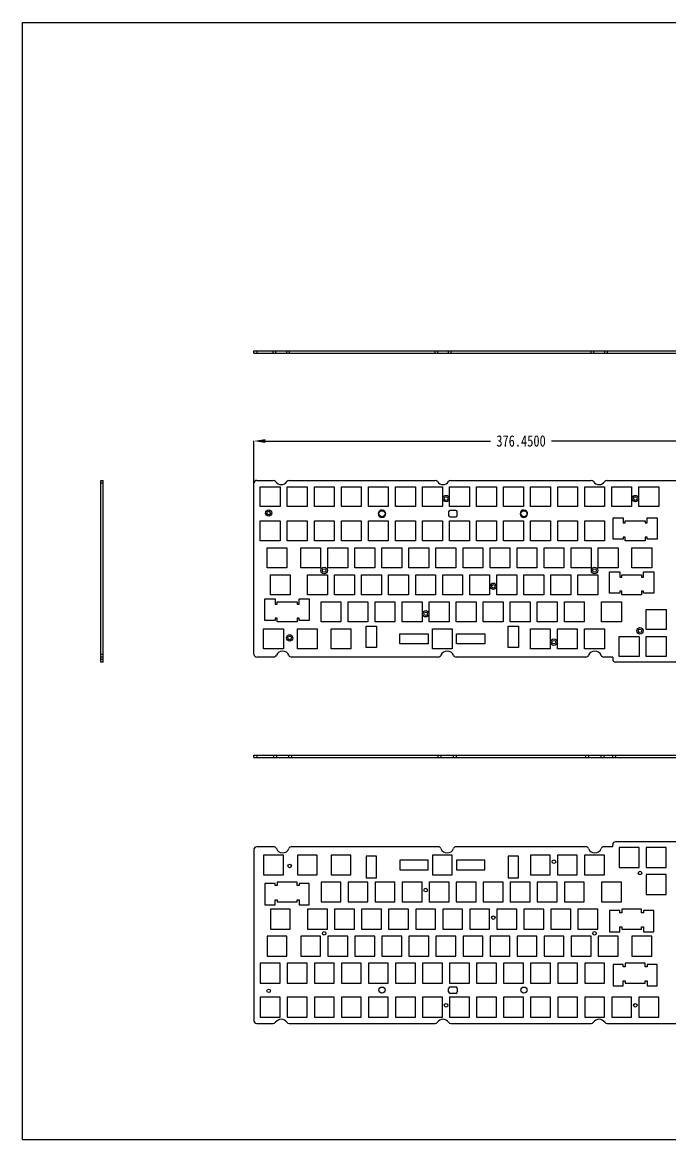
# Model space of a CAD drawing. Header units: inches. Extents: x 0 to 787, y 0 to 787.
# Drawn here: x 0 to 456, y 0 to 787 of the extents above; entities that cross this region are included whole.
import ezdxf

# ---------------------------------------------------------------- set-up
doc = ezdxf.new("R2010")
doc.units = ezdxf.units.IN
doc.header["$LTSCALE"] = 51.326917
doc.header["$MEASUREMENT"] = 0
doc.header["$PDMODE"] = 3
doc.header["$PDSIZE"] = 0.3125
doc.layers.get('0').update_dxf_attribs({"linetype": 'CONTINUOUS'})
doc.layers.get('Defpoints').update_dxf_attribs({"linetype": 'CONTINUOUS'})
doc.styles.get("Standard").update_dxf_attribs({"font": 'txt', "width": 0.8})
doc.dimstyles.get("Standard").update_dxf_attribs({"dimtxt": 0.15625, "dimasz": 0.1875, "dimexe": 0.125, "dimexo": 0.0625, "dimgap": 0.09, "dimtad": 0, "dimtih": 1, "dimtoh": 1, "dimzin": 4, "dimdsep": 46, "dimtxsty": 'Standard', "dimblk": '_FILLED', "dimblk1": '_FILLED', "dimblk2": '_FILLED', "dimcen": 0.09, "dimazin": 1, "dimtp": 0.01, "dimtm": 0.01, "dimtfac": 1, "dimtofl": 0, "dimtmove": 0, "dimatfit": 3, "dimldrblk": '_FILLED', "dimfxl": 1, "dimtolj": 1, "dimtzin": 4, "dimarcsym": 0})

# ---------------------------------------------------------------- blocks, each defined once
blk = doc.blocks.new('_FILLED')
at = {"color": 0, "linetype": 'ByBlock'}
blk.add_solid([(0, 0), (-1, 0.167), (-1, -0.167)], dxfattribs=at)
blk = doc.blocks.new('*D3')
at = {"color": 0, "lineweight": -2, "transparency": 16777216}
for p, q in [((163.15, 462.67), (163.15, 492.48)), ((171.15, 492.35), (329.95, 492.35)), ((531.6, 492.35), (372.8, 492.35)), ((539.6, 462.67), (539.6, 492.48))]:
    blk.add_line(p, q, dxfattribs=at)
at = {"layer": 'Defpoints', "color": 0, "transparency": 16777216}
for p in [(539.6, 492.35), (163.15, 462.61), (539.6, 462.61)]:
    blk.add_point(p, dxfattribs=at)
at = {"color": 0, "lineweight": -2, "transparency": 16777216, "xscale": 8, "yscale": 8, "zscale": 8, "rotation": 180}
blk.add_blockref('_FILLED', (163.15, 492.35), dxfattribs=at)
at = {"color": 0, "lineweight": -2, "transparency": 16777216, "xscale": 8, "yscale": 8, "zscale": 8}
blk.add_blockref('_FILLED', (539.6, 492.35), dxfattribs=at)
at = {"color": 0, "transparency": 16777216, "insert": (351.38, 492.35), "char_height": 8, "attachment_point": 5}
blk.add_mtext('\\A1;376.4500', dxfattribs=at)

msp = doc.modelspace()

# ---------------------------------------------------------------- linework, layer by layer
at = {"color": 7, "linetype": 'Continuous'}
for p, q in [((0, 0), (0, 787.40157)), ((0, 787.40157), (787.40157, 787.40157)), ((163.15295, 554.36811), (163.15295, 555.86811)), ((163.15295, 555.86811), (539.60295, 555.86811)), ((163.15295, 554.36811), (539.60295, 554.36811)), ((165.15295, 555.86811), (165.15295, 554.36811)), ((176.78563, 554.36811), (176.78563, 555.86811)), ((178.44261, 555.86811), (178.44261, 554.36811)), ((186.31329, 554.36811), (186.31329, 555.86811)), ((187.97028, 555.86811), (187.97028, 554.36811)), ((290.78563, 554.36811), (290.78563, 555.86811)), ((292.44261, 555.86811), (292.44261, 554.36811)), ((300.31329, 554.36811), (300.31329, 555.86811)), ((301.97028, 555.86811), (301.97028, 554.36811)), ((400.78563, 554.36811), (400.78563, 555.86811)), ((402.44261, 555.86811), (402.44261, 554.36811)), ((410.31329, 554.36811), (410.31329, 555.86811)), ((411.97028, 555.86811), (411.97028, 554.36811)), ((55.35236, 336.57055), (55.35236, 464.61055)), ((55.35236, 464.61055), (56.85236, 464.61055)), ((56.85236, 336.57055), (56.85236, 464.61055)), ((165.15295, 464.61055), (176.78563, 464.61055)), ((187.97028, 464.61055), (290.78563, 464.61055)), ((301.97028, 464.61055), (400.78563, 464.61055)), ((411.97028, 464.61055), (514.78563, 464.61055)), ((56.85236, 462.61055), (55.35236, 462.61055)), ((163.15295, 342.07055), (163.15295, 462.61055)), ((167.65295, 446.11055), (167.65295, 460.11055)), ((167.65295, 460.11055), (181.65295, 460.11055)), ((181.65295, 460.11055), (181.65295, 446.11055)), ((186.70295, 446.11055), (186.70295, 460.11055)), ((186.70295, 460.11055), (200.70295, 460.11055)), ((200.70295, 460.11055), (200.70295, 446.11055)), ((205.75295, 446.11055), (205.75295, 460.11055)), ((205.75295, 460.11055), (219.75295, 460.11055)), ((219.75295, 460.11055), (219.75295, 446.11055)), ((224.80295, 446.11055), (224.80295, 460.11055)), ((224.80295, 460.11055), (238.80295, 460.11055)), ((238.80295, 460.11055), (238.80295, 446.11055)), ((243.85295, 446.11055), (243.85295, 460.11055)), ((243.85295, 460.11055), (257.85295, 460.11055)), ((257.85295, 460.11055), (257.85295, 446.11055)), ((262.90295, 446.11055), (262.90295, 460.11055)), ((262.90295, 460.11055), (276.90295, 460.11055)), ((276.90295, 460.11055), (276.90295, 446.11055)), ((281.95295, 446.11055), (281.95295, 460.11055)), ((281.95295, 460.11055), (295.95295, 460.11055)), ((295.95295, 460.11055), (295.95295, 446.11055)), ((301.00295, 446.11055), (301.00295, 460.11055)), ((301.00295, 460.11055), (315.00295, 460.11055)), ((315.00295, 460.11055), (315.00295, 446.11055)), ((320.05295, 446.11055), (320.05295, 460.11055)), ((320.05295, 460.11055), (334.05295, 460.11055)), ((334.05295, 460.11055), (334.05295, 446.11055)), ((339.10295, 446.11055), (339.10295, 460.11055)), ((339.10295, 460.11055), (353.10295, 460.11055)), ((353.10295, 460.11055), (353.10295, 446.11055)), ((358.15295, 446.11055), (358.15295, 460.11055)), ((358.15295, 460.11055), (372.15295, 460.11055)), ((372.15295, 460.11055), (372.15295, 446.11055)), ((377.20295, 446.11055), (377.20295, 460.11055)), ((377.20295, 460.11055), (391.20295, 460.11055)), ((391.20295, 460.11055), (391.20295, 446.11055)), ((396.25295, 446.11055), (396.25295, 460.11055)), ((396.25295, 460.11055), (410.25295, 460.11055)), ((410.25295, 460.11055), (410.25295, 446.11055)), ((415.30295, 446.11055), (415.30295, 460.11055)), ((415.30295, 460.11055), (429.30295, 460.11055)), ((429.30295, 460.11055), (429.30295, 446.11055)), ((434.35295, 460.11055), (448.35295, 460.11055)), ((434.35295, 446.11055), (434.35295, 460.11055)), ((448.35295, 460.11055), (448.35295, 446.11055)), ((181.65295, 446.11055), (167.65295, 446.11055)), ((200.70295, 446.11055), (186.70295, 446.11055)), ((219.75295, 446.11055), (205.75295, 446.11055)), ((238.80295, 446.11055), (224.80295, 446.11055)), ((257.85295, 446.11055), (243.85295, 446.11055)), ((276.90295, 446.11055), (262.90295, 446.11055)), ((295.95295, 446.11055), (281.95295, 446.11055)), ((300.37795, 442.37055), (300.37795, 439.87055)), ((315.00295, 446.11055), (301.00295, 446.11055)), ((305.37795, 443.37055), (301.37795, 443.37055)), ((306.37795, 439.87055), (306.37795, 442.37055)), ((334.05295, 446.11055), (320.05295, 446.11055)), ((353.10295, 446.11055), (339.10295, 446.11055)), ((372.15295, 446.11055), (358.15295, 446.11055)), ((391.20295, 446.11055), (377.20295, 446.11055)), ((410.25295, 446.11055), (396.25295, 446.11055)), ((429.30295, 446.11055), (415.30295, 446.11055)), ((448.35295, 446.11055), (434.35295, 446.11055)), ((167.65295, 422.11055), (167.65295, 436.11055)), ((167.65295, 436.11055), (181.65295, 436.11055)), ((181.65295, 436.11055), (181.65295, 422.11055)), ((186.70295, 422.11055), (186.70295, 436.11055)), ((186.70295, 436.11055), (200.70295, 436.11055)), ((200.70295, 436.11055), (200.70295, 422.11055)), ((205.75295, 422.11055), (205.75295, 436.11055)), ((205.75295, 436.11055), (219.75295, 436.11055)), ((219.75295, 436.11055), (219.75295, 422.11055)), ((224.80295, 422.11055), (224.80295, 436.11055)), ((224.80295, 436.11055), (238.80295, 436.11055)), ((238.80295, 436.11055), (238.80295, 422.11055)), ((243.85295, 422.11055), (243.85295, 436.11055)), ((243.85295, 436.11055), (257.85295, 436.11055)), ((257.85295, 436.11055), (257.85295, 422.11055)), ((262.90295, 422.11055), (262.90295, 436.11055)), ((262.90295, 436.11055), (276.90295, 436.11055)), ((276.90295, 436.11055), (276.90295, 422.11055)), ((281.95295, 422.11055), (281.95295, 436.11055)), ((281.95295, 436.11055), (295.95295, 436.11055)), ((295.95295, 436.11055), (295.95295, 422.11055)), ((301.00295, 422.11055), (301.00295, 436.11055)), ((301.00295, 436.11055), (315.00295, 436.11055)), ((301.37795, 438.87055), (305.37795, 438.87055)), ((315.00295, 436.11055), (315.00295, 422.11055)), ((320.05295, 422.11055), (320.05295, 436.11055)), ((320.05295, 436.11055), (334.05295, 436.11055)), ((334.05295, 436.11055), (334.05295, 422.11055)), ((339.10295, 422.11055), (339.10295, 436.11055)), ((339.10295, 436.11055), (353.10295, 436.11055)), ((353.10295, 436.11055), (353.10295, 422.11055)), ((358.15295, 422.11055), (358.15295, 436.11055)), ((358.15295, 436.11055), (372.15295, 436.11055)), ((372.15295, 436.11055), (372.15295, 422.11055)), ((377.20295, 422.11055), (377.20295, 436.11055)), ((377.20295, 436.11055), (391.20295, 436.11055)), ((391.20295, 436.11055), (391.20295, 422.11055)), ((396.25295, 436.11055), (410.25295, 436.11055)), ((396.25295, 422.11055), (396.25295, 436.11055)), ((410.25295, 436.11055), (410.25295, 422.11055)), ((416.18295, 438.17055), (423.38295, 438.17055)), ((416.18295, 423.11055), (416.18295, 438.17055)), ((423.38295, 438.17055), (423.38295, 434.61055)), ((423.38295, 434.61055), (424.78295, 434.61055)), ((424.78295, 436.11055), (438.78295, 436.11055)), ((424.78295, 434.61055), (424.78295, 436.11055)), ((438.78295, 436.11055), (438.78295, 434.61055)), ((438.78295, 434.61055), (440.18295, 434.61055)), ((440.18295, 438.17055), (447.38295, 438.17055)), ((440.18295, 434.61055), (440.18295, 438.17055)), ((447.38295, 438.17055), (447.38295, 423.11055)), ((181.65295, 422.11055), (167.65295, 422.11055)), ((200.70295, 422.11055), (186.70295, 422.11055)), ((219.75295, 422.11055), (205.75295, 422.11055)), ((238.80295, 422.11055), (224.80295, 422.11055)), ((257.85295, 422.11055), (243.85295, 422.11055)), ((276.90295, 422.11055), (262.90295, 422.11055)), ((295.95295, 422.11055), (281.95295, 422.11055)), ((315.00295, 422.11055), (301.00295, 422.11055)), ((334.05295, 422.11055), (320.05295, 422.11055)), ((353.10295, 422.11055), (339.10295, 422.11055)), ((372.15295, 422.11055), (358.15295, 422.11055)), ((391.20295, 422.11055), (377.20295, 422.11055)), ((410.25295, 422.11055), (396.25295, 422.11055)), ((423.38295, 423.11055), (416.18295, 423.11055)), ((424.78295, 424.61055), (423.38295, 424.61055)), ((423.38295, 424.61055), (423.38295, 423.11055)), ((424.78295, 422.11055), (424.78295, 424.61055)), ((438.78295, 422.11055), (424.78295, 422.11055)), ((440.18295, 424.61055), (438.78295, 424.61055)), ((438.78295, 424.61055), (438.78295, 422.11055)), ((440.18295, 423.11055), (440.18295, 424.61055)), ((447.38295, 423.11055), (440.18295, 423.11055)), ((172.42295, 403.06055), (172.42295, 417.06055)), ((172.42295, 417.06055), (186.42295, 417.06055)), ((186.42295, 417.06055), (186.42295, 403.06055)), ((196.18295, 403.06055), (196.18295, 417.06055)), ((196.18295, 417.06055), (210.18295, 417.06055)), ((210.18295, 417.06055), (210.18295, 403.06055)), ((215.23295, 403.06055), (215.23295, 417.06055)), ((215.23295, 417.06055), (229.23295, 417.06055)), ((229.23295, 417.06055), (229.23295, 403.06055)), ((234.28295, 403.06055), (234.28295, 417.06055)), ((234.28295, 417.06055), (248.28295, 417.06055)), ((248.28295, 417.06055), (248.28295, 403.06055)), ((253.33295, 403.06055), (253.33295, 417.06055)), ((253.33295, 417.06055), (267.33295, 417.06055)), ((267.33295, 417.06055), (267.33295, 403.06055)), ((272.38295, 403.06055), (272.38295, 417.06055)), ((272.38295, 417.06055), (286.38295, 417.06055)), ((286.38295, 417.06055), (286.38295, 403.06055)), ((291.43295, 403.06055), (291.43295, 417.06055)), ((291.43295, 417.06055), (305.43295, 417.06055)), ((305.43295, 417.06055), (305.43295, 403.06055)), ((310.48295, 403.06055), (310.48295, 417.06055)), ((310.48295, 417.06055), (324.48295, 417.06055)), ((324.48295, 417.06055), (324.48295, 403.06055)), ((329.53295, 403.06055), (329.53295, 417.06055)), ((329.53295, 417.06055), (343.53295, 417.06055)), ((343.53295, 417.06055), (343.53295, 403.06055)), ((348.58295, 403.06055), (348.58295, 417.06055)), ((348.58295, 417.06055), (362.58295, 417.06055)), ((362.58295, 417.06055), (362.58295, 403.06055)), ((367.63295, 403.06055), (367.63295, 417.06055)), ((367.63295, 417.06055), (381.63295, 417.06055)), ((381.63295, 417.06055), (381.63295, 403.06055)), ((386.68295, 417.06055), (400.68295, 417.06055)), ((386.68295, 403.06055), (386.68295, 417.06055)), ((400.68295, 417.06055), (400.68295, 403.06055)), ((405.73295, 417.06055), (419.73295, 417.06055)), ((405.73295, 403.06055), (405.73295, 417.06055)), ((419.73295, 417.06055), (419.73295, 403.06055)), ((429.50295, 417.06055), (443.50295, 417.06055)), ((429.50295, 403.06055), (429.50295, 417.06055)), ((443.50295, 417.06055), (443.50295, 403.06055)), ((186.42295, 403.06055), (172.42295, 403.06055)), ((210.18295, 403.06055), (196.18295, 403.06055)), ((229.23295, 403.06055), (215.23295, 403.06055)), ((248.28295, 403.06055), (234.28295, 403.06055)), ((267.33295, 403.06055), (253.33295, 403.06055)), ((286.38295, 403.06055), (272.38295, 403.06055)), ((305.43295, 403.06055), (291.43295, 403.06055)), ((324.48295, 403.06055), (310.48295, 403.06055)), ((343.53295, 403.06055), (329.53295, 403.06055)), ((362.58295, 403.06055), (348.58295, 403.06055)), ((381.63295, 403.06055), (367.63295, 403.06055)), ((400.68295, 403.06055), (386.68295, 403.06055)), ((419.73295, 403.06055), (405.73295, 403.06055)), ((443.50295, 403.06055), (429.50295, 403.06055)), ((174.80295, 384.01055), (174.80295, 398.01055)), ((174.80295, 398.01055), (188.80295, 398.01055)), ((188.80295, 398.01055), (188.80295, 384.01055)), ((200.95295, 384.01055), (200.95295, 398.01055)), ((200.95295, 398.01055), (214.95295, 398.01055)), ((214.95295, 398.01055), (214.95295, 384.01055)), ((220.00295, 384.01055), (220.00295, 398.01055)), ((220.00295, 398.01055), (234.00295, 398.01055)), ((234.00295, 398.01055), (234.00295, 384.01055)), ((239.05295, 384.01055), (239.05295, 398.01055)), ((239.05295, 398.01055), (253.05295, 398.01055)), ((253.05295, 398.01055), (253.05295, 384.01055)), ((258.10295, 384.01055), (258.10295, 398.01055)), ((258.10295, 398.01055), (272.10295, 398.01055)), ((272.10295, 398.01055), (272.10295, 384.01055)), ((277.15295, 384.01055), (277.15295, 398.01055)), ((277.15295, 398.01055), (291.15295, 398.01055)), ((291.15295, 398.01055), (291.15295, 384.01055)), ((296.20295, 384.01055), (296.20295, 398.01055)), ((296.20295, 398.01055), (310.20295, 398.01055)), ((310.20295, 398.01055), (310.20295, 384.01055)), ((315.25295, 384.01055), (315.25295, 398.01055)), ((315.25295, 398.01055), (329.25295, 398.01055)), ((329.25295, 398.01055), (329.25295, 384.01055)), ((334.30295, 384.01055), (334.30295, 398.01055)), ((334.30295, 398.01055), (348.30295, 398.01055)), ((348.30295, 398.01055), (348.30295, 384.01055)), ((353.35295, 398.01055), (367.35295, 398.01055)), ((353.35295, 384.01055), (353.35295, 398.01055)), ((367.35295, 398.01055), (367.35295, 384.01055)), ((372.40295, 398.01055), (386.40295, 398.01055)), ((372.40295, 384.01055), (372.40295, 398.01055)), ((386.40295, 398.01055), (386.40295, 384.01055)), ((391.45295, 398.01055), (405.45295, 398.01055)), ((391.45295, 384.01055), (391.45295, 398.01055)), ((405.45295, 398.01055), (405.45295, 384.01055)), ((413.76295, 400.07055), (420.96295, 400.07055)), ((413.76295, 385.01055), (413.76295, 400.07055)), ((420.96295, 400.07055), (420.96295, 396.51055)), ((420.96295, 396.51055), (422.36295, 396.51055)), ((422.36295, 398.01055), (436.36295, 398.01055)), ((422.36295, 396.51055), (422.36295, 398.01055)), ((436.36295, 398.01055), (436.36295, 396.51055)), ((436.36295, 396.51055), (437.76295, 396.51055)), ((437.76295, 400.07055), (444.96295, 400.07055)), ((437.76295, 396.51055), (437.76295, 400.07055)), ((444.96295, 400.07055), (444.96295, 385.01055)), ((422.36295, 386.51055), (420.96295, 386.51055)), ((420.96295, 386.51055), (420.96295, 385.01055)), ((422.36295, 384.01055), (422.36295, 386.51055)), ((437.76295, 386.51055), (436.36295, 386.51055)), ((436.36295, 386.51055), (436.36295, 384.01055)), ((437.76295, 385.01055), (437.76295, 386.51055)), ((170.95295, 365.96055), (170.95295, 381.02055)), ((170.95295, 381.02055), (178.15295, 381.02055)), ((188.80295, 384.01055), (174.80295, 384.01055)), ((178.15295, 381.02055), (178.15295, 377.46055)), ((179.55295, 377.46055), (179.55295, 378.96055)), ((179.55295, 378.96055), (193.55295, 378.96055)), ((193.55295, 378.96055), (193.55295, 377.46055)), ((194.95295, 377.46055), (194.95295, 381.02055)), ((194.95295, 381.02055), (202.15295, 381.02055)), ((214.95295, 384.01055), (200.95295, 384.01055)), ((202.15295, 381.02055), (202.15295, 365.96055)), ((210.45295, 364.96055), (210.45295, 378.96055)), ((210.45295, 378.96055), (224.45295, 378.96055)), ((234.00295, 384.01055), (220.00295, 384.01055)), ((224.45295, 378.96055), (224.45295, 364.96055)), ((229.50295, 364.96055), (229.50295, 378.96055)), ((229.50295, 378.96055), (243.50295, 378.96055)), ((253.05295, 384.01055), (239.05295, 384.01055)), ((243.50295, 378.96055), (243.50295, 364.96055)), ((248.55295, 364.96055), (248.55295, 378.96055)), ((248.55295, 378.96055), (262.55295, 378.96055)), ((272.10295, 384.01055), (258.10295, 384.01055)), ((262.55295, 378.96055), (262.55295, 364.96055)), ((267.60295, 364.96055), (267.60295, 378.96055)), ((267.60295, 378.96055), (281.60295, 378.96055)), ((291.15295, 384.01055), (277.15295, 384.01055)), ((281.60295, 378.96055), (281.60295, 364.96055)), ((286.65295, 364.96055), (286.65295, 378.96055)), ((286.65295, 378.96055), (300.65295, 378.96055)), ((310.20295, 384.01055), (296.20295, 384.01055)), ((300.65295, 378.96055), (300.65295, 364.96055)), ((305.70295, 364.96055), (305.70295, 378.96055)), ((305.70295, 378.96055), (319.70295, 378.96055)), ((329.25295, 384.01055), (315.25295, 384.01055)), ((319.70295, 378.96055), (319.70295, 364.96055)), ((324.75295, 364.96055), (324.75295, 378.96055)), ((324.75295, 378.96055), (338.75295, 378.96055)), ((348.30295, 384.01055), (334.30295, 384.01055)), ((338.75295, 378.96055), (338.75295, 364.96055)), ((343.80295, 378.96055), (357.80295, 378.96055)), ((343.80295, 364.96055), (343.80295, 378.96055)), ((367.35295, 384.01055), (353.35295, 384.01055)), ((357.80295, 378.96055), (357.80295, 364.96055)), ((362.85295, 378.96055), (376.85295, 378.96055)), ((362.85295, 364.96055), (362.85295, 378.96055)), ((386.40295, 384.01055), (372.40295, 384.01055)), ((376.85295, 378.96055), (376.85295, 364.96055)), ((381.90295, 378.96055), (395.90295, 378.96055)), ((381.90295, 364.96055), (381.90295, 378.96055)), ((405.45295, 384.01055), (391.45295, 384.01055)), ((395.90295, 378.96055), (395.90295, 364.96055)), ((408.05295, 378.96055), (422.05295, 378.96055)), ((408.05295, 364.96055), (408.05295, 378.96055)), ((420.96295, 385.01055), (413.76295, 385.01055)), ((422.05295, 378.96055), (422.05295, 364.96055)), ((436.36295, 384.01055), (422.36295, 384.01055)), ((444.96295, 385.01055), (437.76295, 385.01055)), ((178.15295, 377.46055), (179.55295, 377.46055)), ((193.55295, 377.46055), (194.95295, 377.46055)), ((439.56295, 373.62055), (453.56295, 373.62055)), ((439.56295, 359.62055), (439.56295, 373.62055)), ((453.56295, 373.62055), (453.56295, 359.62055)), ((178.15295, 365.96055), (170.95295, 365.96055)), ((178.15295, 367.46055), (178.15295, 365.96055)), ((179.55295, 367.46055), (178.15295, 367.46055)), ((179.55295, 364.96055), (179.55295, 367.46055)), ((193.55295, 364.96055), (179.55295, 364.96055)), ((193.55295, 367.46055), (193.55295, 364.96055)), ((194.95295, 367.46055), (193.55295, 367.46055)), ((194.95295, 365.96055), (194.95295, 367.46055)), ((202.15295, 365.96055), (194.95295, 365.96055)), ((224.45295, 364.96055), (210.45295, 364.96055)), ((243.50295, 364.96055), (229.50295, 364.96055)), ((262.55295, 364.96055), (248.55295, 364.96055)), ((281.60295, 364.96055), (267.60295, 364.96055)), ((300.65295, 364.96055), (286.65295, 364.96055)), ((319.70295, 364.96055), (305.70295, 364.96055)), ((338.75295, 364.96055), (324.75295, 364.96055)), ((357.80295, 364.96055), (343.80295, 364.96055)), ((376.85295, 364.96055), (362.85295, 364.96055)), ((395.90295, 364.96055), (381.90295, 364.96055)), ((422.05295, 364.96055), (408.05295, 364.96055)), ((170.02295, 345.91055), (170.02295, 359.91055)), ((170.02295, 359.91055), (184.02295, 359.91055)), ((184.02295, 359.91055), (184.02295, 345.91055)), ((193.79295, 345.91055), (193.79295, 359.91055)), ((193.79295, 359.91055), (207.79295, 359.91055)), ((207.79295, 359.91055), (207.79295, 345.91055)), ((217.56295, 345.91055), (217.56295, 359.91055)), ((217.56295, 359.91055), (231.56295, 359.91055)), ((231.56295, 359.91055), (231.56295, 345.91055)), ((242.36295, 346.79055), (242.36295, 361.85055)), ((242.36295, 361.85055), (249.56295, 361.85055)), ((249.56295, 361.85055), (249.56295, 346.79055)), ((265.96295, 349.41055), (265.96295, 356.41055)), ((265.96295, 356.41055), (285.96295, 356.41055)), ((285.96295, 356.41055), (285.96295, 349.41055)), ((288.96295, 345.91055), (288.96295, 359.91055)), ((288.96295, 359.91055), (302.96295, 359.91055)), ((302.96295, 359.91055), (302.96295, 345.91055)), ((305.96295, 349.41055), (305.96295, 356.41055)), ((305.96295, 356.41055), (325.96295, 356.41055)), ((325.96295, 356.41055), (325.96295, 349.41055)), ((342.36295, 361.85055), (349.56295, 361.85055)), ((342.36295, 346.79055), (342.36295, 361.85055)), ((349.56295, 361.85055), (349.56295, 346.79055)), ((357.98295, 359.91055), (371.98295, 359.91055)), ((357.98295, 345.91055), (357.98295, 359.91055)), ((371.98295, 359.91055), (371.98295, 345.91055)), ((377.03295, 359.91055), (391.03295, 359.91055)), ((377.03295, 345.91055), (377.03295, 359.91055)), ((391.03295, 359.91055), (391.03295, 345.91055)), ((396.08295, 359.91055), (410.08295, 359.91055)), ((396.08295, 345.91055), (396.08295, 359.91055)), ((410.08295, 359.91055), (410.08295, 345.91055)), ((420.51295, 354.57055), (434.51295, 354.57055)), ((420.51295, 340.57055), (420.51295, 354.57055)), ((434.51295, 354.57055), (434.51295, 340.57055)), ((453.56295, 359.62055), (439.56295, 359.62055)), ((439.56295, 354.57055), (453.56295, 354.57055)), ((439.56295, 340.57055), (439.56295, 354.57055)), ((453.56295, 354.57055), (453.56295, 340.57055)), ((249.56295, 346.79055), (242.36295, 346.79055)), ((285.96295, 349.41055), (265.96295, 349.41055)), ((325.96295, 349.41055), (305.96295, 349.41055)), ((349.56295, 346.79055), (342.36295, 346.79055)), ((55.35236, 342.07055), (56.85236, 342.07055)), ((56.85236, 340.07055), (55.35236, 340.07055)), ((177.10005, 340.07055), (165.15295, 340.07055)), ((184.02295, 345.91055), (170.02295, 345.91055)), ((293.10005, 340.07055), (189.65586, 340.07055)), ((207.79295, 345.91055), (193.79295, 345.91055)), ((231.56295, 345.91055), (217.56295, 345.91055)), ((302.96295, 345.91055), (288.96295, 345.91055)), ((397.10005, 340.07055), (305.65586, 340.07055)), ((371.98295, 345.91055), (357.98295, 345.91055)), ((391.03295, 345.91055), (377.03295, 345.91055)), ((410.08295, 345.91055), (396.08295, 345.91055)), ((416.01295, 340.07055), (409.65586, 340.07055)), ((416.01295, 340.07055), (416.01295, 338.57055)), ((434.51295, 340.57055), (420.51295, 340.57055)), ((453.56295, 340.57055), (439.56295, 340.57055)), ((55.35236, 338.57055), (56.85236, 338.57055)), ((56.85236, 336.57055), (55.35236, 336.57055)), ((475.10295, 336.57055), (418.01295, 336.57055)), ((163.15295, 269.37795), (163.15295, 270.87795)), ((163.15295, 270.87795), (539.60295, 270.87795)), ((163.15295, 269.37795), (539.60295, 269.37795)), ((165.15295, 270.87795), (165.15295, 269.37795)), ((177.10005, 269.37795), (177.10005, 270.87795)), ((178.96017, 270.87795), (178.96017, 269.37795)), ((187.79574, 269.37795), (187.79574, 270.87795)), ((189.65586, 270.87795), (189.65586, 269.37795)), ((293.10005, 269.37795), (293.10005, 270.87795)), ((294.96017, 270.87795), (294.96017, 269.37795)), ((303.79574, 269.37795), (303.79574, 270.87795)), ((305.65586, 270.87795), (305.65586, 269.37795)), ((397.10005, 269.37795), (397.10005, 270.87795)), ((398.96017, 270.87795), (398.96017, 269.37795)), ((407.79574, 269.37795), (407.79574, 270.87795)), ((409.65586, 270.87795), (409.65586, 269.37795)), ((416.01295, 269.37795), (416.01295, 270.87795)), ((418.01295, 270.87795), (418.01295, 269.37795)), ((177.10005, 206.38614), (165.15295, 206.38614)), ((293.10005, 206.38614), (189.65586, 206.38614)), ((397.10005, 206.38614), (305.65586, 206.38614)), ((416.01295, 206.38614), (409.65586, 206.38614)), ((416.01295, 206.38614), (416.01295, 207.88614)), ((475.10295, 209.88614), (418.01295, 209.88614)), ((434.51295, 205.88614), (420.51295, 205.88614)), ((420.51295, 205.88614), (420.51295, 191.88614)), ((434.51295, 191.88614), (434.51295, 205.88614)), ((453.56295, 205.88614), (439.56295, 205.88614)), ((439.56295, 205.88614), (439.56295, 191.88614)), ((453.56295, 191.88614), (453.56295, 205.88614)), ((163.15295, 204.38614), (163.15295, 83.84614)), ((170.02295, 200.54614), (170.02295, 186.54614)), ((184.02295, 200.54614), (170.02295, 200.54614)), ((184.02295, 186.54614), (184.02295, 200.54614)), ((193.79295, 200.54614), (193.79295, 186.54614)), ((207.79295, 200.54614), (193.79295, 200.54614)), ((207.79295, 186.54614), (207.79295, 200.54614)), ((217.56295, 200.54614), (217.56295, 186.54614)), ((231.56295, 200.54614), (217.56295, 200.54614)), ((231.56295, 186.54614), (231.56295, 200.54614)), ((242.36295, 199.66614), (242.36295, 184.60614)), ((249.56295, 199.66614), (242.36295, 199.66614)), ((249.56295, 184.60614), (249.56295, 199.66614)), ((265.96295, 197.04614), (265.96295, 190.04614)), ((285.96295, 197.04614), (265.96295, 197.04614)), ((285.96295, 190.04614), (285.96295, 197.04614)), ((288.96295, 200.54614), (288.96295, 186.54614)), ((302.96295, 200.54614), (288.96295, 200.54614)), ((302.96295, 186.54614), (302.96295, 200.54614)), ((305.96295, 197.04614), (305.96295, 190.04614)), ((325.96295, 197.04614), (305.96295, 197.04614)), ((325.96295, 190.04614), (325.96295, 197.04614)), ((342.36295, 199.66614), (342.36295, 184.60614)), ((349.56295, 199.66614), (342.36295, 199.66614)), ((349.56295, 184.60614), (349.56295, 199.66614)), ((357.98295, 200.54614), (357.98295, 186.54614)), ((371.98295, 200.54614), (357.98295, 200.54614)), ((371.98295, 186.54614), (371.98295, 200.54614)), ((377.03295, 200.54614), (377.03295, 186.54614)), ((391.03295, 200.54614), (377.03295, 200.54614)), ((391.03295, 186.54614), (391.03295, 200.54614)), ((396.08295, 200.54614), (396.08295, 186.54614)), ((410.08295, 200.54614), (396.08295, 200.54614)), ((410.08295, 186.54614), (410.08295, 200.54614)), ((265.96295, 190.04614), (285.96295, 190.04614)), ((305.96295, 190.04614), (325.96295, 190.04614)), ((420.51295, 191.88614), (434.51295, 191.88614)), ((439.56295, 191.88614), (453.56295, 191.88614)), ((170.02295, 186.54614), (184.02295, 186.54614)), ((179.55295, 181.49614), (179.55295, 178.99614)), ((193.55295, 181.49614), (179.55295, 181.49614)), ((193.55295, 178.99614), (193.55295, 181.49614)), ((193.79295, 186.54614), (207.79295, 186.54614)), ((210.45295, 181.49614), (210.45295, 167.49614)), ((224.45295, 181.49614), (210.45295, 181.49614)), ((217.56295, 186.54614), (231.56295, 186.54614)), ((224.45295, 167.49614), (224.45295, 181.49614)), ((229.50295, 181.49614), (229.50295, 167.49614)), ((243.50295, 181.49614), (229.50295, 181.49614)), ((242.36295, 184.60614), (249.56295, 184.60614)), ((243.50295, 167.49614), (243.50295, 181.49614)), ((248.55295, 181.49614), (248.55295, 167.49614)), ((262.55295, 181.49614), (248.55295, 181.49614)), ((262.55295, 167.49614), (262.55295, 181.49614)), ((267.60295, 181.49614), (267.60295, 167.49614)), ((281.60295, 181.49614), (267.60295, 181.49614)), ((281.60295, 167.49614), (281.60295, 181.49614)), ((286.65295, 181.49614), (286.65295, 167.49614)), ((300.65295, 181.49614), (286.65295, 181.49614)), ((288.96295, 186.54614), (302.96295, 186.54614)), ((300.65295, 167.49614), (300.65295, 181.49614)), ((305.70295, 181.49614), (305.70295, 167.49614)), ((319.70295, 181.49614), (305.70295, 181.49614)), ((319.70295, 167.49614), (319.70295, 181.49614)), ((324.75295, 181.49614), (324.75295, 167.49614)), ((338.75295, 181.49614), (324.75295, 181.49614)), ((338.75295, 167.49614), (338.75295, 181.49614)), ((342.36295, 184.60614), (349.56295, 184.60614)), ((343.80295, 181.49614), (343.80295, 167.49614)), ((357.80295, 181.49614), (343.80295, 181.49614)), ((357.80295, 167.49614), (357.80295, 181.49614)), ((357.98295, 186.54614), (371.98295, 186.54614)), ((362.85295, 181.49614), (362.85295, 167.49614)), ((376.85295, 181.49614), (362.85295, 181.49614)), ((376.85295, 167.49614), (376.85295, 181.49614)), ((377.03295, 186.54614), (391.03295, 186.54614)), ((381.90295, 181.49614), (381.90295, 167.49614)), ((395.90295, 181.49614), (381.90295, 181.49614)), ((395.90295, 167.49614), (395.90295, 181.49614)), ((396.08295, 186.54614), (410.08295, 186.54614)), ((422.05295, 181.49614), (408.05295, 181.49614)), ((408.05295, 181.49614), (408.05295, 167.49614)), ((422.05295, 167.49614), (422.05295, 181.49614)), ((453.56295, 186.83614), (439.56295, 186.83614)), ((439.56295, 186.83614), (439.56295, 172.83614)), ((453.56295, 172.83614), (453.56295, 186.83614)), ((170.95295, 180.49614), (170.95295, 165.43614)), ((178.15295, 180.49614), (170.95295, 180.49614)), ((178.15295, 178.99614), (178.15295, 180.49614)), ((179.55295, 178.99614), (178.15295, 178.99614)), ((194.95295, 178.99614), (193.55295, 178.99614)), ((194.95295, 180.49614), (194.95295, 178.99614)), ((202.15295, 180.49614), (194.95295, 180.49614)), ((202.15295, 165.43614), (202.15295, 180.49614)), ((170.95295, 165.43614), (178.15295, 165.43614)), ((178.15295, 165.43614), (178.15295, 168.99614)), ((178.15295, 168.99614), (179.55295, 168.99614)), ((179.55295, 168.99614), (179.55295, 167.49614)), ((179.55295, 167.49614), (193.55295, 167.49614)), ((193.55295, 167.49614), (193.55295, 168.99614)), ((193.55295, 168.99614), (194.95295, 168.99614)), ((194.95295, 168.99614), (194.95295, 165.43614)), ((194.95295, 165.43614), (202.15295, 165.43614)), ((210.45295, 167.49614), (224.45295, 167.49614)), ((229.50295, 167.49614), (243.50295, 167.49614)), ((248.55295, 167.49614), (262.55295, 167.49614)), ((267.60295, 167.49614), (281.60295, 167.49614)), ((286.65295, 167.49614), (300.65295, 167.49614)), ((305.70295, 167.49614), (319.70295, 167.49614)), ((324.75295, 167.49614), (338.75295, 167.49614)), ((343.80295, 167.49614), (357.80295, 167.49614)), ((362.85295, 167.49614), (376.85295, 167.49614)), ((381.90295, 167.49614), (395.90295, 167.49614)), ((408.05295, 167.49614), (422.05295, 167.49614)), ((439.56295, 172.83614), (453.56295, 172.83614)), ((174.80295, 162.44614), (174.80295, 148.44614)), ((188.80295, 162.44614), (174.80295, 162.44614)), ((188.80295, 148.44614), (188.80295, 162.44614)), ((200.95295, 162.44614), (200.95295, 148.44614)), ((214.95295, 162.44614), (200.95295, 162.44614)), ((214.95295, 148.44614), (214.95295, 162.44614)), ((220.00295, 162.44614), (220.00295, 148.44614)), ((234.00295, 162.44614), (220.00295, 162.44614)), ((234.00295, 148.44614), (234.00295, 162.44614)), ((239.05295, 162.44614), (239.05295, 148.44614)), ((253.05295, 162.44614), (239.05295, 162.44614)), ((253.05295, 148.44614), (253.05295, 162.44614)), ((258.10295, 162.44614), (258.10295, 148.44614)), ((272.10295, 162.44614), (258.10295, 162.44614)), ((272.10295, 148.44614), (272.10295, 162.44614)), ((277.15295, 162.44614), (277.15295, 148.44614)), ((291.15295, 162.44614), (277.15295, 162.44614)), ((291.15295, 148.44614), (291.15295, 162.44614)), ((296.20295, 162.44614), (296.20295, 148.44614)), ((310.20295, 162.44614), (296.20295, 162.44614)), ((310.20295, 148.44614), (310.20295, 162.44614)), ((315.25295, 162.44614), (315.25295, 148.44614)), ((329.25295, 162.44614), (315.25295, 162.44614)), ((329.25295, 148.44614), (329.25295, 162.44614)), ((334.30295, 162.44614), (334.30295, 148.44614)), ((348.30295, 162.44614), (334.30295, 162.44614)), ((348.30295, 148.44614), (348.30295, 162.44614)), ((353.35295, 162.44614), (353.35295, 148.44614)), ((367.35295, 162.44614), (353.35295, 162.44614)), ((367.35295, 148.44614), (367.35295, 162.44614)), ((372.40295, 162.44614), (372.40295, 148.44614)), ((386.40295, 162.44614), (372.40295, 162.44614)), ((386.40295, 148.44614), (386.40295, 162.44614)), ((405.45295, 162.44614), (391.45295, 162.44614)), ((391.45295, 162.44614), (391.45295, 148.44614)), ((405.45295, 148.44614), (405.45295, 162.44614)), ((420.96295, 161.44614), (413.76295, 161.44614)), ((413.76295, 161.44614), (413.76295, 146.38614)), ((420.96295, 159.94614), (420.96295, 161.44614)), ((422.36295, 159.94614), (420.96295, 159.94614)), ((436.36295, 162.44614), (422.36295, 162.44614)), ((422.36295, 162.44614), (422.36295, 159.94614)), ((436.36295, 159.94614), (436.36295, 162.44614)), ((437.76295, 159.94614), (436.36295, 159.94614)), ((444.96295, 161.44614), (437.76295, 161.44614)), ((437.76295, 161.44614), (437.76295, 159.94614)), ((444.96295, 146.38614), (444.96295, 161.44614)), ((420.96295, 149.94614), (422.36295, 149.94614)), ((420.96295, 146.38614), (420.96295, 149.94614)), ((422.36295, 149.94614), (422.36295, 148.44614)), ((436.36295, 149.94614), (437.76295, 149.94614)), ((436.36295, 148.44614), (436.36295, 149.94614)), ((437.76295, 149.94614), (437.76295, 146.38614)), ((172.42295, 143.39614), (172.42295, 129.39614)), ((186.42295, 143.39614), (172.42295, 143.39614)), ((174.80295, 148.44614), (188.80295, 148.44614)), ((186.42295, 129.39614), (186.42295, 143.39614)), ((196.18295, 143.39614), (196.18295, 129.39614)), ((210.18295, 143.39614), (196.18295, 143.39614)), ((200.95295, 148.44614), (214.95295, 148.44614)), ((210.18295, 129.39614), (210.18295, 143.39614)), ((215.23295, 143.39614), (215.23295, 129.39614)), ((229.23295, 143.39614), (215.23295, 143.39614)), ((220.00295, 148.44614), (234.00295, 148.44614)), ((229.23295, 129.39614), (229.23295, 143.39614)), ((234.28295, 143.39614), (234.28295, 129.39614)), ((248.28295, 143.39614), (234.28295, 143.39614)), ((239.05295, 148.44614), (253.05295, 148.44614)), ((248.28295, 129.39614), (248.28295, 143.39614)), ((253.33295, 143.39614), (253.33295, 129.39614)), ((267.33295, 143.39614), (253.33295, 143.39614)), ((258.10295, 148.44614), (272.10295, 148.44614)), ((267.33295, 129.39614), (267.33295, 143.39614)), ((272.38295, 143.39614), (272.38295, 129.39614)), ((286.38295, 143.39614), (272.38295, 143.39614)), ((277.15295, 148.44614), (291.15295, 148.44614)), ((286.38295, 129.39614), (286.38295, 143.39614)), ((291.43295, 143.39614), (291.43295, 129.39614)), ((305.43295, 143.39614), (291.43295, 143.39614)), ((296.20295, 148.44614), (310.20295, 148.44614)), ((305.43295, 129.39614), (305.43295, 143.39614)), ((310.48295, 143.39614), (310.48295, 129.39614)), ((324.48295, 143.39614), (310.48295, 143.39614)), ((315.25295, 148.44614), (329.25295, 148.44614)), ((324.48295, 129.39614), (324.48295, 143.39614)), ((329.53295, 143.39614), (329.53295, 129.39614)), ((343.53295, 143.39614), (329.53295, 143.39614)), ((334.30295, 148.44614), (348.30295, 148.44614)), ((343.53295, 129.39614), (343.53295, 143.39614)), ((348.58295, 143.39614), (348.58295, 129.39614)), ((362.58295, 143.39614), (348.58295, 143.39614)), ((353.35295, 148.44614), (367.35295, 148.44614)), ((362.58295, 129.39614), (362.58295, 143.39614)), ((381.63295, 143.39614), (367.63295, 143.39614)), ((367.63295, 143.39614), (367.63295, 129.39614)), ((372.40295, 148.44614), (386.40295, 148.44614)), ((381.63295, 129.39614), (381.63295, 143.39614)), ((400.68295, 143.39614), (386.68295, 143.39614)), ((386.68295, 143.39614), (386.68295, 129.39614)), ((391.45295, 148.44614), (405.45295, 148.44614)), ((400.68295, 129.39614), (400.68295, 143.39614)), ((419.73295, 143.39614), (405.73295, 143.39614)), ((405.73295, 143.39614), (405.73295, 129.39614)), ((413.76295, 146.38614), (420.96295, 146.38614)), ((419.73295, 129.39614), (419.73295, 143.39614)), ((422.36295, 148.44614), (436.36295, 148.44614)), ((443.50295, 143.39614), (429.50295, 143.39614)), ((429.50295, 143.39614), (429.50295, 129.39614)), ((437.76295, 146.38614), (444.96295, 146.38614)), ((443.50295, 129.39614), (443.50295, 143.39614)), ((172.42295, 129.39614), (186.42295, 129.39614)), ((196.18295, 129.39614), (210.18295, 129.39614)), ((215.23295, 129.39614), (229.23295, 129.39614)), ((234.28295, 129.39614), (248.28295, 129.39614)), ((253.33295, 129.39614), (267.33295, 129.39614)), ((272.38295, 129.39614), (286.38295, 129.39614)), ((291.43295, 129.39614), (305.43295, 129.39614)), ((310.48295, 129.39614), (324.48295, 129.39614)), ((329.53295, 129.39614), (343.53295, 129.39614)), ((348.58295, 129.39614), (362.58295, 129.39614)), ((367.63295, 129.39614), (381.63295, 129.39614)), ((386.68295, 129.39614), (400.68295, 129.39614)), ((405.73295, 129.39614), (419.73295, 129.39614)), ((429.50295, 129.39614), (443.50295, 129.39614)), ((167.65295, 124.34614), (167.65295, 110.34614)), ((181.65295, 124.34614), (167.65295, 124.34614)), ((181.65295, 110.34614), (181.65295, 124.34614)), ((186.70295, 124.34614), (186.70295, 110.34614)), ((200.70295, 124.34614), (186.70295, 124.34614)), ((200.70295, 110.34614), (200.70295, 124.34614)), ((205.75295, 124.34614), (205.75295, 110.34614)), ((219.75295, 124.34614), (205.75295, 124.34614)), ((219.75295, 110.34614), (219.75295, 124.34614)), ((224.80295, 124.34614), (224.80295, 110.34614)), ((238.80295, 124.34614), (224.80295, 124.34614)), ((238.80295, 110.34614), (238.80295, 124.34614)), ((243.85295, 124.34614), (243.85295, 110.34614)), ((257.85295, 124.34614), (243.85295, 124.34614)), ((257.85295, 110.34614), (257.85295, 124.34614)), ((262.90295, 124.34614), (262.90295, 110.34614)), ((276.90295, 124.34614), (262.90295, 124.34614)), ((276.90295, 110.34614), (276.90295, 124.34614)), ((281.95295, 124.34614), (281.95295, 110.34614)), ((295.95295, 124.34614), (281.95295, 124.34614)), ((295.95295, 110.34614), (295.95295, 124.34614)), ((301.00295, 124.34614), (301.00295, 110.34614)), ((315.00295, 124.34614), (301.00295, 124.34614)), ((315.00295, 110.34614), (315.00295, 124.34614)), ((320.05295, 124.34614), (320.05295, 110.34614)), ((334.05295, 124.34614), (320.05295, 124.34614)), ((334.05295, 110.34614), (334.05295, 124.34614)), ((339.10295, 124.34614), (339.10295, 110.34614)), ((353.10295, 124.34614), (339.10295, 124.34614)), ((353.10295, 110.34614), (353.10295, 124.34614)), ((372.15295, 124.34614), (358.15295, 124.34614)), ((358.15295, 124.34614), (358.15295, 110.34614)), ((372.15295, 110.34614), (372.15295, 124.34614)), ((391.20295, 124.34614), (377.20295, 124.34614)), ((377.20295, 124.34614), (377.20295, 110.34614)), ((391.20295, 110.34614), (391.20295, 124.34614)), ((410.25295, 124.34614), (396.25295, 124.34614)), ((396.25295, 124.34614), (396.25295, 110.34614)), ((410.25295, 110.34614), (410.25295, 124.34614)), ((423.38295, 123.34614), (416.18295, 123.34614)), ((416.18295, 123.34614), (416.18295, 108.28614)), ((423.38295, 121.84614), (423.38295, 123.34614)), ((424.78295, 121.84614), (423.38295, 121.84614)), ((438.78295, 124.34614), (424.78295, 124.34614)), ((424.78295, 124.34614), (424.78295, 121.84614)), ((438.78295, 121.84614), (438.78295, 124.34614)), ((440.18295, 121.84614), (438.78295, 121.84614)), ((447.38295, 123.34614), (440.18295, 123.34614)), ((440.18295, 123.34614), (440.18295, 121.84614)), ((447.38295, 108.28614), (447.38295, 123.34614)), ((167.65295, 110.34614), (181.65295, 110.34614)), ((186.70295, 110.34614), (200.70295, 110.34614)), ((205.75295, 110.34614), (219.75295, 110.34614)), ((224.80295, 110.34614), (238.80295, 110.34614)), ((243.85295, 110.34614), (257.85295, 110.34614)), ((262.90295, 110.34614), (276.90295, 110.34614)), ((281.95295, 110.34614), (295.95295, 110.34614)), ((301.00295, 110.34614), (315.00295, 110.34614)), ((320.05295, 110.34614), (334.05295, 110.34614)), ((339.10295, 110.34614), (353.10295, 110.34614)), ((358.15295, 110.34614), (372.15295, 110.34614)), ((377.20295, 110.34614), (391.20295, 110.34614)), ((396.25295, 110.34614), (410.25295, 110.34614)), ((423.38295, 111.84614), (424.78295, 111.84614)), ((423.38295, 108.28614), (423.38295, 111.84614)), ((424.78295, 111.84614), (424.78295, 110.34614)), ((424.78295, 110.34614), (438.78295, 110.34614)), ((438.78295, 111.84614), (440.18295, 111.84614)), ((438.78295, 110.34614), (438.78295, 111.84614)), ((440.18295, 111.84614), (440.18295, 108.28614)), ((300.37795, 104.08614), (300.37795, 106.58614)), ((301.37795, 107.58614), (305.37795, 107.58614)), ((305.37795, 103.08614), (301.37795, 103.08614)), ((306.37795, 106.58614), (306.37795, 104.08614)), ((416.18295, 108.28614), (423.38295, 108.28614)), ((440.18295, 108.28614), (447.38295, 108.28614)), ((167.65295, 100.34614), (167.65295, 86.34614)), ((181.65295, 100.34614), (167.65295, 100.34614)), ((181.65295, 86.34614), (181.65295, 100.34614)), ((186.70295, 100.34614), (186.70295, 86.34614)), ((200.70295, 100.34614), (186.70295, 100.34614)), ((200.70295, 86.34614), (200.70295, 100.34614)), ((205.75295, 100.34614), (205.75295, 86.34614)), ((219.75295, 100.34614), (205.75295, 100.34614)), ((219.75295, 86.34614), (219.75295, 100.34614)), ((224.80295, 100.34614), (224.80295, 86.34614)), ((238.80295, 100.34614), (224.80295, 100.34614)), ((238.80295, 86.34614), (238.80295, 100.34614)), ((243.85295, 100.34614), (243.85295, 86.34614)), ((257.85295, 100.34614), (243.85295, 100.34614)), ((257.85295, 86.34614), (257.85295, 100.34614)), ((262.90295, 100.34614), (262.90295, 86.34614)), ((276.90295, 100.34614), (262.90295, 100.34614)), ((276.90295, 86.34614), (276.90295, 100.34614)), ((281.95295, 100.34614), (281.95295, 86.34614)), ((295.95295, 100.34614), (281.95295, 100.34614)), ((295.95295, 86.34614), (295.95295, 100.34614)), ((301.00295, 100.34614), (301.00295, 86.34614)), ((315.00295, 100.34614), (301.00295, 100.34614)), ((315.00295, 86.34614), (315.00295, 100.34614)), ((334.05295, 100.34614), (320.05295, 100.34614)), ((320.05295, 100.34614), (320.05295, 86.34614)), ((334.05295, 86.34614), (334.05295, 100.34614)), ((353.10295, 100.34614), (339.10295, 100.34614)), ((339.10295, 100.34614), (339.10295, 86.34614)), ((353.10295, 86.34614), (353.10295, 100.34614)), ((372.15295, 100.34614), (358.15295, 100.34614)), ((358.15295, 100.34614), (358.15295, 86.34614)), ((372.15295, 86.34614), (372.15295, 100.34614)), ((391.20295, 100.34614), (377.20295, 100.34614)), ((377.20295, 100.34614), (377.20295, 86.34614)), ((391.20295, 86.34614), (391.20295, 100.34614)), ((410.25295, 100.34614), (396.25295, 100.34614)), ((396.25295, 100.34614), (396.25295, 86.34614)), ((410.25295, 86.34614), (410.25295, 100.34614)), ((429.30295, 100.34614), (415.30295, 100.34614)), ((415.30295, 100.34614), (415.30295, 86.34614)), ((429.30295, 86.34614), (429.30295, 100.34614)), ((448.35295, 100.34614), (434.35295, 100.34614)), ((434.35295, 100.34614), (434.35295, 86.34614)), ((448.35295, 86.34614), (448.35295, 100.34614)), ((165.15295, 81.84614), (176.78563, 81.84614)), ((167.65295, 86.34614), (181.65295, 86.34614)), ((186.70295, 86.34614), (200.70295, 86.34614)), ((187.97028, 81.84614), (290.78563, 81.84614)), ((205.75295, 86.34614), (219.75295, 86.34614)), ((224.80295, 86.34614), (238.80295, 86.34614)), ((243.85295, 86.34614), (257.85295, 86.34614)), ((262.90295, 86.34614), (276.90295, 86.34614)), ((281.95295, 86.34614), (295.95295, 86.34614)), ((301.00295, 86.34614), (315.00295, 86.34614)), ((301.97028, 81.84614), (400.78563, 81.84614)), ((320.05295, 86.34614), (334.05295, 86.34614)), ((339.10295, 86.34614), (353.10295, 86.34614)), ((358.15295, 86.34614), (372.15295, 86.34614)), ((377.20295, 86.34614), (391.20295, 86.34614)), ((396.25295, 86.34614), (410.25295, 86.34614)), ((411.97028, 81.84614), (514.78563, 81.84614)), ((415.30295, 86.34614), (429.30295, 86.34614)), ((434.35295, 86.34614), (448.35295, 86.34614)), ((0, 0), (787.40157, 0))]:
    msp.add_line(p, q, dxfattribs=at)
for centre, radius in [((298.57795, 451.79055), 2.25), ((298.57795, 451.79055), 1.25), ((431.87795, 451.79055), 2.25), ((431.87795, 451.79055), 1.25), ((173.57795, 441.59055), 2.25), ((173.57795, 441.59055), 1.25), ((253.37795, 441.07055), 2.15), ((353.37795, 441.07055), 2.15), ((212.67795, 401.09055), 2.25), ((212.67795, 401.09055), 1.25), ((403.17795, 401.09055), 2.25), ((403.17795, 401.09055), 1.25), ((331.82795, 389.99055), 2.25), ((331.82795, 389.99055), 1.25), ((284.17795, 370.59055), 2.25), ((284.17795, 370.59055), 1.25), ((188.37795, 353.59055), 2.25), ((188.37795, 353.59055), 1.25), ((435.17795, 358.59055), 2.25), ((435.17795, 358.59055), 1.25), ((374.52795, 350.59055), 2.25), ((374.52795, 350.59055), 1.25), ((374.52795, 195.86614), 1.25), ((188.37795, 192.86614), 1.25), ((435.17795, 187.86614), 1.25), ((284.17795, 175.86614), 1.25), ((331.82795, 156.46614), 1.25), ((212.67795, 145.36614), 1.25), ((403.17795, 145.36614), 1.25), ((173.57795, 104.86614), 1.25), ((253.37795, 105.38614), 2.15), ((353.37795, 105.38614), 2.15), ((298.57795, 94.66614), 1.25), ((431.87795, 94.66614), 1.25)]:
    msp.add_circle(centre, radius, dxfattribs=at)
for centre, radius, start, end in [((165.15295, 462.61055), 2, 90, 180), ((176.78563, 462.61055), 2, 34.05579779, 90), ((187.97028, 462.61055), 2, 90, 145.94420221), ((290.78563, 462.61055), 2, 34.05579774, 90), ((301.97028, 462.61055), 2, 90, 145.94420226), ((400.78563, 462.61055), 2, 34.05579774, 90), ((411.97028, 462.61055), 2, 90, 145.94420226), ((182.37795, 466.39055), 4.75, 214.05579772, 325.94420228), ((296.37795, 466.39055), 4.75, 214.05579774, 325.94420226), ((406.37795, 466.39055), 4.75, 214.05579774, 325.94420226), ((253.37795, 441.07055), 2.65, 180, 178.24599055), ((301.37795, 442.37055), 1, 90, 180), ((305.37795, 442.37055), 1, 0, 90), ((353.37795, 441.07055), 2.65, 180, 178.24599055), ((301.37795, 439.87055), 1, 180, 270), ((305.37795, 439.87055), 1, 270, 360), ((165.15295, 342.07055), 2, 180, 270), ((177.10005, 342.07055), 2, 270, 338.444186), ((183.37795, 339.59055), 4.75, 21.55581396, 158.44418604), ((189.65586, 342.07055), 2, 201.55581399, 270), ((293.10005, 342.07055), 2, 270, 338.44418603), ((299.37795, 339.59055), 4.75, 21.55581397, 158.44418603), ((305.65586, 342.07055), 2, 201.55581397, 270), ((397.10005, 342.07055), 2, 270, 338.44418603), ((403.37795, 339.59055), 4.75, 21.55581397, 158.44418603), ((409.65586, 342.07055), 2, 201.55581397, 270), ((418.01295, 338.57055), 2, 180, 270), ((165.15295, 204.38614), 2, 90, 180), ((177.10005, 204.38614), 2, 21.555814, 90), ((183.37795, 206.86614), 4.75, 201.55581396, 338.44418604), ((189.65586, 204.38614), 2, 90, 158.44418601), ((293.10005, 204.38614), 2, 21.55581397, 90), ((299.37795, 206.86614), 4.75, 201.55581397, 338.44418603), ((305.65586, 204.38614), 2, 90, 158.44418603), ((397.10005, 204.38614), 2, 21.55581397, 90), ((403.37795, 206.86614), 4.75, 201.55581397, 338.44418603), ((409.65586, 204.38614), 2, 90, 158.44418603), ((418.01295, 207.88614), 2, 90, 180), ((301.37795, 106.58614), 1, 90, 180), ((301.37795, 104.08614), 1, 180, 270), ((305.37795, 106.58614), 1, 0, 90), ((305.37795, 104.08614), 1, 270, 360), ((165.15295, 83.84614), 2, 180, 270), ((176.78563, 83.84614), 2, 270, 325.9442022), ((182.37795, 80.06614), 4.75, 34.05579773, 145.94420228), ((187.97028, 83.84614), 2, 214.05579778, 270), ((290.78563, 83.84614), 2, 270, 325.94420226), ((296.37795, 80.06614), 4.75, 34.05579774, 145.94420226), ((301.97028, 83.84614), 2, 214.05579774, 270), ((400.78563, 83.84614), 2, 270, 325.94420226), ((406.37795, 80.06614), 4.75, 34.05579774, 145.94420226), ((411.97028, 83.84614), 2, 214.05579774, 270)]:
    msp.add_arc(centre, radius, start, end, dxfattribs=at)

# ---------------------------------------------------------------- texts
at = {"color": 2, "linetype": 'Continuous', "insert": (351.37795, 331.82634), "char_height": 0.15625, "width": 1.125, "attachment_point": 3, "line_spacing_factor": 0.9}
msp.add_mtext('比例 25.400', dxfattribs=at)

# ---------------------------------------------------------------- dimensions: what is measured, and where the dimension line sits
dim = msp.add_linear_dim(base=(539.60295, 492.35387), p1=(163.15295, 462.61055), p2=(539.60295, 462.61055), dimstyle='Standard', override={"dimtxt": 8, "dimasz": 8, "dimdec": 4, "dimzin": 0, "dimcen": 8.39895, "dimadec": 0, "dimazin": 0, "dimtp": 0, "dimtm": 0, "dimtdec": 4, "dimtzin": 0})
dim.commit()
dim.dimension.update_dxf_attribs({"geometry": '*D3', "text_midpoint": (351.37795, 492.35387)})

doc.saveas('drawing.dxf')
